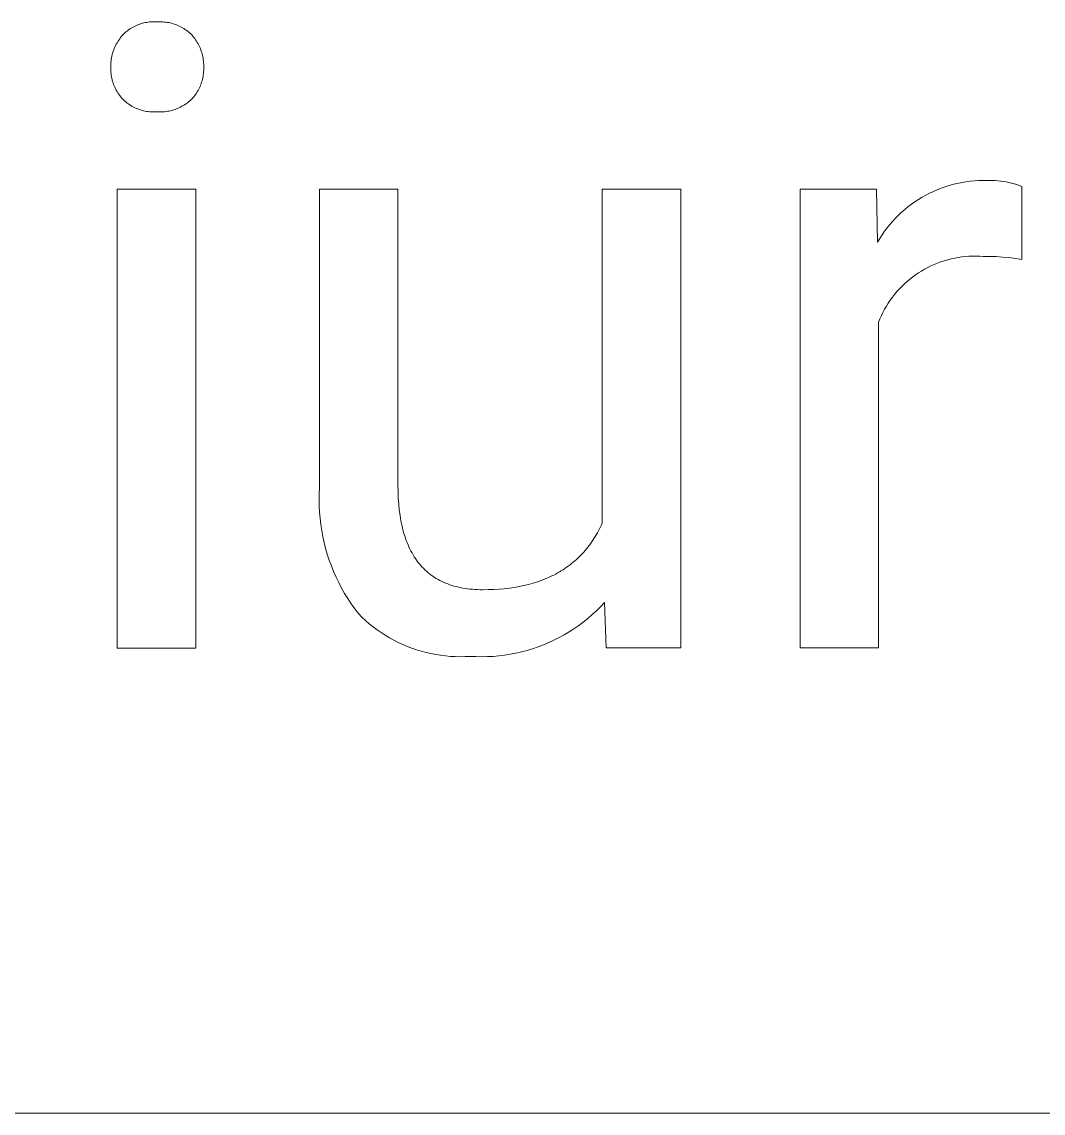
# Model space of a CAD drawing. Header units: millimetres. Extents: x 2840 to 6121, y 744 to 3036.
# Drawn here: x 5073.4 to 5124.8, y 927.5 to 982.4 of the extents above; entities that cross this region are included whole.
import ezdxf

# ---------------------------------------------------------------- set-up
doc = ezdxf.new("R2010")
doc.units = ezdxf.units.MM
doc.header["$MEASUREMENT"] = 0
doc.layers.add('Domyślny', color=7, linetype='Continuous', true_color=0x000000)

msp = doc.modelspace()

# ---------------------------------------------------------------- linework, layer by layer
at = {"layer": 'Domyślny', "color": 18, "lineweight": 15, "true_color": 0x000000}
for p, q in [((5079.891, 982.381), (5079.964, 982.383)), ((5079.964, 982.383), (5080.038, 982.384)), ((5080.038, 982.384), (5080.111, 982.381)), ((5080.111, 982.381), (5080.184, 982.376)), ((5080.184, 982.376), (5080.258, 982.381)), ((5080.258, 982.381), (5080.333, 982.383)), ((5080.333, 982.383), (5080.407, 982.383)), ((5080.407, 982.383), (5080.481, 982.38)), ((5078.563, 981.824), (5078.618, 981.872)), ((5078.618, 981.872), (5078.675, 981.919)), ((5078.675, 981.919), (5078.733, 981.964)), ((5078.733, 981.964), (5078.793, 982.006)), ((5078.793, 982.006), (5078.854, 982.047)), ((5078.854, 982.047), (5078.917, 982.085)), ((5078.917, 982.085), (5078.98, 982.122)), ((5078.98, 982.122), (5079.045, 982.156)), ((5079.045, 982.156), (5079.112, 982.188)), ((5079.112, 982.188), (5079.179, 982.217)), ((5079.179, 982.217), (5079.247, 982.244)), ((5079.247, 982.244), (5079.316, 982.269)), ((5079.316, 982.269), (5079.386, 982.292)), ((5079.386, 982.292), (5079.457, 982.312)), ((5079.457, 982.312), (5079.528, 982.329)), ((5079.528, 982.329), (5079.6, 982.345)), ((5079.6, 982.345), (5079.672, 982.357)), ((5079.672, 982.357), (5079.745, 982.368)), ((5079.745, 982.368), (5079.818, 982.375)), ((5079.818, 982.375), (5079.891, 982.381)), ((5080.481, 982.38), (5080.555, 982.374)), ((5080.555, 982.374), (5080.628, 982.366)), ((5080.628, 982.366), (5080.702, 982.356)), ((5080.702, 982.356), (5080.775, 982.343)), ((5080.775, 982.343), (5080.847, 982.328)), ((5080.847, 982.328), (5080.919, 982.31)), ((5080.919, 982.31), (5080.991, 982.29)), ((5080.991, 982.29), (5081.061, 982.268)), ((5081.061, 982.268), (5081.131, 982.243)), ((5081.131, 982.243), (5081.2, 982.216)), ((5081.2, 982.216), (5081.268, 982.186)), ((5081.268, 982.186), (5081.335, 982.154)), ((5081.335, 982.154), (5081.401, 982.12)), ((5081.401, 982.12), (5081.466, 982.084)), ((5081.466, 982.084), (5081.529, 982.046)), ((5081.529, 982.046), (5081.591, 982.005)), ((5081.591, 982.005), (5081.652, 981.963)), ((5081.652, 981.963), (5081.711, 981.918)), ((5081.711, 981.918), (5081.769, 981.872)), ((5081.769, 981.872), (5081.825, 981.823)), ((5078.135, 981.259), (5078.174, 981.329)), ((5078.174, 981.329), (5078.216, 981.399)), ((5078.216, 981.399), (5078.26, 981.466)), ((5078.26, 981.466), (5078.306, 981.532)), ((5078.306, 981.532), (5078.355, 981.597)), ((5078.355, 981.597), (5078.405, 981.66)), ((5078.405, 981.66), (5078.458, 981.721)), ((5078.458, 981.721), (5078.51, 981.773)), ((5078.51, 981.773), (5078.563, 981.824)), ((5081.825, 981.823), (5081.88, 981.773)), ((5081.88, 981.773), (5081.933, 981.721)), ((5081.933, 981.721), (5081.984, 981.663)), ((5081.984, 981.663), (5082.033, 981.603)), ((5082.033, 981.603), (5082.08, 981.542)), ((5082.08, 981.542), (5082.125, 981.479)), ((5082.125, 981.479), (5082.168, 981.415)), ((5082.168, 981.415), (5082.209, 981.349)), ((5082.209, 981.349), (5082.247, 981.282)), ((5077.93, 980.733), (5077.952, 980.811)), ((5077.952, 980.811), (5077.976, 980.888)), ((5077.976, 980.888), (5078.002, 980.964)), ((5078.002, 980.964), (5078.032, 981.04)), ((5078.032, 981.04), (5078.064, 981.114)), ((5078.064, 981.114), (5078.098, 981.187)), ((5078.098, 981.187), (5078.135, 981.259)), ((5082.247, 981.282), (5082.283, 981.213)), ((5082.283, 981.213), (5082.317, 981.144)), ((5082.317, 981.144), (5082.349, 981.073)), ((5082.349, 981.073), (5082.378, 981.002)), ((5082.378, 981.002), (5082.405, 980.929)), ((5082.405, 980.929), (5082.429, 980.856)), ((5082.429, 980.856), (5082.451, 980.782)), ((5082.451, 980.782), (5082.47, 980.707)), ((5077.857, 980.174), (5077.859, 980.254)), ((5077.859, 980.254), (5077.864, 980.335)), ((5077.864, 980.335), (5077.872, 980.415)), ((5077.872, 980.415), (5077.882, 980.496)), ((5077.882, 980.496), (5077.896, 980.575)), ((5077.896, 980.575), (5077.912, 980.654)), ((5077.912, 980.654), (5077.93, 980.733)), ((5082.47, 980.707), (5082.487, 980.631)), ((5082.487, 980.631), (5082.502, 980.555)), ((5082.502, 980.555), (5082.513, 980.479)), ((5082.513, 980.479), (5082.523, 980.402)), ((5082.523, 980.402), (5082.529, 980.325)), ((5082.529, 980.325), (5082.533, 980.248)), ((5082.533, 980.248), (5082.535, 980.17)), ((5077.857, 980.093), (5077.857, 980.174)), ((5077.857, 980.014), (5077.857, 980.093)), ((5077.859, 979.934), (5077.857, 980.014)), ((5077.864, 979.855), (5077.859, 979.934)), ((5077.872, 979.776), (5077.864, 979.855)), ((5077.882, 979.697), (5077.872, 979.776)), ((5077.896, 979.619), (5077.882, 979.697)), ((5082.502, 979.639), (5082.487, 979.564)), ((5082.513, 979.714), (5082.502, 979.639)), ((5082.523, 979.789), (5082.513, 979.714)), ((5082.529, 979.865), (5082.523, 979.789)), ((5082.533, 979.941), (5082.529, 979.865)), ((5082.535, 980.017), (5082.533, 979.941)), ((5082.535, 980.17), (5082.534, 980.093)), ((5082.534, 980.093), (5082.535, 980.017)), ((5077.912, 979.541), (5077.896, 979.619)), ((5077.931, 979.464), (5077.912, 979.541)), ((5077.952, 979.387), (5077.931, 979.464)), ((5077.976, 979.312), (5077.952, 979.387)), ((5078.003, 979.237), (5077.976, 979.312)), ((5078.032, 979.163), (5078.003, 979.237)), ((5078.064, 979.09), (5078.032, 979.163)), ((5078.098, 979.019), (5078.064, 979.09)), ((5082.349, 979.13), (5082.317, 979.061)), ((5082.378, 979.2), (5082.349, 979.13)), ((5082.405, 979.271), (5082.378, 979.2)), ((5082.429, 979.343), (5082.405, 979.271)), ((5082.451, 979.416), (5082.429, 979.343)), ((5082.47, 979.49), (5082.451, 979.416)), ((5082.487, 979.564), (5082.47, 979.49)), ((5078.135, 978.948), (5078.098, 979.019)), ((5078.174, 978.879), (5078.135, 978.948)), ((5078.216, 978.812), (5078.174, 978.879)), ((5078.26, 978.746), (5078.216, 978.812)), ((5078.306, 978.681), (5078.26, 978.746)), ((5078.355, 978.618), (5078.306, 978.681)), ((5078.405, 978.557), (5078.355, 978.618)), ((5078.458, 978.498), (5078.405, 978.557)), ((5081.984, 978.554), (5081.933, 978.498)), ((5082.033, 978.612), (5081.984, 978.554)), ((5082.08, 978.672), (5082.033, 978.612)), ((5082.125, 978.733), (5082.08, 978.672)), ((5082.168, 978.796), (5082.125, 978.733)), ((5082.208, 978.86), (5082.168, 978.796)), ((5082.247, 978.926), (5082.208, 978.86)), ((5082.283, 978.993), (5082.247, 978.926)), ((5082.317, 979.061), (5082.283, 978.993)), ((5078.513, 978.445), (5078.458, 978.498)), ((5078.569, 978.394), (5078.513, 978.445)), ((5078.627, 978.345), (5078.569, 978.394)), ((5078.687, 978.298), (5078.627, 978.345)), ((5078.748, 978.253), (5078.687, 978.298)), ((5078.811, 978.21), (5078.748, 978.253)), ((5078.875, 978.169), (5078.811, 978.21)), ((5078.941, 978.131), (5078.875, 978.169)), ((5079.008, 978.095), (5078.941, 978.131)), ((5079.076, 978.061), (5079.008, 978.095)), ((5079.145, 978.03), (5079.076, 978.061)), ((5079.215, 978.001), (5079.145, 978.03)), ((5079.287, 977.974), (5079.215, 978.001)), ((5081.163, 978.002), (5081.091, 977.975)), ((5081.234, 978.031), (5081.163, 978.002)), ((5081.305, 978.062), (5081.234, 978.031)), ((5081.374, 978.096), (5081.305, 978.062)), ((5081.441, 978.132), (5081.374, 978.096)), ((5081.508, 978.17), (5081.441, 978.132)), ((5081.573, 978.211), (5081.508, 978.17)), ((5081.637, 978.253), (5081.573, 978.211)), ((5081.699, 978.298), (5081.637, 978.253)), ((5081.76, 978.345), (5081.699, 978.298)), ((5081.819, 978.394), (5081.76, 978.345)), ((5081.877, 978.445), (5081.819, 978.394)), ((5081.933, 978.498), (5081.877, 978.445)), ((5079.359, 977.95), (5079.287, 977.974)), ((5079.432, 977.928), (5079.359, 977.95)), ((5079.505, 977.909), (5079.432, 977.928)), ((5079.579, 977.892), (5079.505, 977.909)), ((5079.654, 977.878), (5079.579, 977.892)), ((5079.729, 977.867), (5079.654, 977.878)), ((5079.805, 977.858), (5079.729, 977.867)), ((5079.881, 977.852), (5079.805, 977.858)), ((5079.956, 977.848), (5079.881, 977.852)), ((5080.033, 977.847), (5079.956, 977.848)), ((5080.109, 977.849), (5080.033, 977.847)), ((5080.184, 977.853), (5080.109, 977.849)), ((5080.261, 977.849), (5080.184, 977.853)), ((5080.338, 977.848), (5080.261, 977.849)), ((5080.415, 977.849), (5080.338, 977.848)), ((5080.491, 977.853), (5080.415, 977.849)), ((5080.568, 977.859), (5080.491, 977.853)), ((5080.644, 977.868), (5080.568, 977.859)), ((5080.72, 977.88), (5080.644, 977.868)), ((5080.795, 977.894), (5080.72, 977.88)), ((5080.87, 977.91), (5080.795, 977.894)), ((5080.945, 977.93), (5080.87, 977.91)), ((5081.018, 977.951), (5080.945, 977.93)), ((5081.091, 977.975), (5081.018, 977.951)), ((5119.841, 974.087), (5120.045, 974.151)), ((5120.045, 974.151), (5120.252, 974.207)), ((5120.252, 974.207), (5120.46, 974.256)), ((5120.46, 974.256), (5120.67, 974.298)), ((5120.67, 974.298), (5120.881, 974.333)), ((5120.881, 974.333), (5121.093, 974.36)), ((5121.093, 974.36), (5121.306, 974.38)), ((5121.306, 974.38), (5121.52, 974.393)), ((5121.52, 974.393), (5121.734, 974.398)), ((5121.734, 974.398), (5121.948, 974.395)), ((5121.948, 974.395), (5122.085, 974.4)), ((5122.085, 974.4), (5122.223, 974.4)), ((5122.223, 974.4), (5122.36, 974.396)), ((5122.36, 974.396), (5122.497, 974.387)), ((5122.497, 974.387), (5122.634, 974.373)), ((5122.634, 974.373), (5122.77, 974.355)), ((5122.77, 974.355), (5122.906, 974.332)), ((5122.906, 974.332), (5123.041, 974.305)), ((5123.041, 974.305), (5123.174, 974.273)), ((5123.174, 974.273), (5123.307, 974.236)), ((5123.307, 974.236), (5123.438, 974.195)), ((5123.438, 974.195), (5123.568, 974.15)), ((5123.568, 974.15), (5123.696, 974.1)), ((5078.185, 950.877), (5078.185, 973.963)), ((5078.185, 973.963), (5082.129, 973.963)), ((5082.129, 973.963), (5082.129, 950.877)), ((5088.364, 958.945), (5088.364, 973.968)), ((5088.364, 973.968), (5092.308, 973.968)), ((5092.308, 973.968), (5092.308, 959.054)), ((5102.589, 957.175), (5102.589, 973.968)), ((5102.589, 973.968), (5106.544, 973.968)), ((5106.544, 973.968), (5106.544, 950.881)), ((5112.541, 950.882), (5112.541, 973.969)), ((5112.541, 973.969), (5116.376, 973.969)), ((5116.376, 973.969), (5116.441, 971.303)), ((5118.673, 973.559), (5118.86, 973.664)), ((5118.86, 973.664), (5119.05, 973.762)), ((5119.05, 973.762), (5119.243, 973.854)), ((5119.243, 973.854), (5119.44, 973.938)), ((5119.44, 973.938), (5119.639, 974.016)), ((5119.639, 974.016), (5119.841, 974.087)), ((5123.696, 974.1), (5123.696, 970.429)), ((5117.801, 972.941), (5117.967, 973.077)), ((5117.967, 973.077), (5118.137, 973.207)), ((5118.137, 973.207), (5118.311, 973.33)), ((5118.311, 973.33), (5118.49, 973.448)), ((5118.49, 973.448), (5118.673, 973.559)), ((5117.189, 972.344), (5117.334, 972.501)), ((5117.334, 972.501), (5117.485, 972.653)), ((5117.485, 972.653), (5117.64, 972.8)), ((5117.64, 972.8), (5117.801, 972.941)), ((5116.788, 971.843), (5116.916, 972.015)), ((5116.916, 972.015), (5117.049, 972.182)), ((5117.049, 972.182), (5117.189, 972.344)), ((5116.441, 971.303), (5116.55, 971.487)), ((5116.55, 971.487), (5116.666, 971.667)), ((5116.666, 971.667), (5116.788, 971.843)), ((5119.622, 970.306), (5119.453, 970.244)), ((5119.793, 970.363), (5119.622, 970.306)), ((5119.966, 970.413), (5119.793, 970.363)), ((5120.141, 970.458), (5119.966, 970.413)), ((5120.317, 970.496), (5120.141, 970.458)), ((5120.494, 970.529), (5120.317, 970.496)), ((5120.672, 970.555), (5120.494, 970.529)), ((5120.851, 970.575), (5120.672, 970.555)), ((5121.031, 970.589), (5120.851, 970.575)), ((5121.211, 970.596), (5121.031, 970.589)), ((5121.391, 970.598), (5121.211, 970.596)), ((5121.571, 970.593), (5121.391, 970.598)), ((5121.751, 970.582), (5121.571, 970.593)), ((5122.077, 970.581), (5121.751, 970.582)), ((5122.402, 970.57), (5122.077, 970.581)), ((5122.727, 970.549), (5122.402, 970.57)), ((5123.051, 970.519), (5122.727, 970.549)), ((5123.374, 970.479), (5123.051, 970.519)), ((5123.696, 970.429), (5123.374, 970.479)), ((5118.646, 969.846), (5118.494, 969.751)), ((5118.802, 969.937), (5118.646, 969.846)), ((5118.961, 970.022), (5118.802, 969.937)), ((5119.122, 970.102), (5118.961, 970.022)), ((5119.287, 970.176), (5119.122, 970.102)), ((5119.453, 970.244), (5119.287, 970.176)), ((5117.919, 969.316), (5117.786, 969.195)), ((5118.057, 969.432), (5117.919, 969.316)), ((5118.199, 969.543), (5118.057, 969.432)), ((5118.345, 969.649), (5118.199, 969.543)), ((5118.494, 969.751), (5118.345, 969.649)), ((5117.295, 968.669), (5117.184, 968.527)), ((5117.411, 968.807), (5117.295, 968.669)), ((5117.531, 968.94), (5117.411, 968.807)), ((5117.656, 969.07), (5117.531, 968.94)), ((5117.786, 969.195), (5117.656, 969.07)), ((5116.977, 968.232), (5116.881, 968.079)), ((5117.078, 968.381), (5116.977, 968.232)), ((5117.184, 968.527), (5117.078, 968.381)), ((5116.627, 967.603), (5116.553, 967.438)), ((5116.706, 967.764), (5116.627, 967.603)), ((5116.791, 967.923), (5116.706, 967.764)), ((5116.881, 968.079), (5116.791, 967.923)), ((5116.553, 967.438), (5116.485, 967.271)), ((5116.485, 967.271), (5116.485, 950.882)), ((5088.348, 958.637), (5088.364, 958.945)), ((5092.308, 959.054), (5092.312, 958.731)), ((5088.342, 958.328), (5088.348, 958.637)), ((5088.347, 958.02), (5088.342, 958.328)), ((5092.312, 958.731), (5092.325, 958.419)), ((5092.325, 958.419), (5092.346, 958.117)), ((5088.362, 957.712), (5088.347, 958.02)), ((5088.388, 957.405), (5088.362, 957.712)), ((5092.346, 958.117), (5092.375, 957.825)), ((5092.375, 957.825), (5092.413, 957.543)), ((5088.423, 957.099), (5088.388, 957.405)), ((5092.413, 957.543), (5092.435, 957.406)), ((5092.435, 957.406), (5092.459, 957.272)), ((5092.459, 957.272), (5092.485, 957.14)), ((5092.485, 957.14), (5092.513, 957.01)), ((5102.542, 957.07), (5102.589, 957.175)), ((5088.469, 956.794), (5088.423, 957.099)), ((5088.525, 956.491), (5088.469, 956.794)), ((5092.513, 957.01), (5092.543, 956.884)), ((5092.543, 956.884), (5092.576, 956.759)), ((5092.576, 956.759), (5092.61, 956.638)), ((5092.61, 956.638), (5092.647, 956.519)), ((5102.227, 956.48), (5102.283, 956.574)), ((5102.283, 956.574), (5102.338, 956.67)), ((5102.338, 956.67), (5102.391, 956.768)), ((5102.391, 956.768), (5102.443, 956.867)), ((5102.443, 956.867), (5102.493, 956.968)), ((5102.493, 956.968), (5102.542, 957.07)), ((5088.591, 956.189), (5088.525, 956.491)), ((5088.667, 955.891), (5088.591, 956.189)), ((5092.647, 956.519), (5092.685, 956.402)), ((5092.685, 956.402), (5092.726, 956.288)), ((5092.726, 956.288), (5092.769, 956.177)), ((5092.769, 956.177), (5092.814, 956.068)), ((5092.814, 956.068), (5092.861, 955.962)), ((5101.859, 955.948), (5101.924, 956.032)), ((5101.924, 956.032), (5101.987, 956.119)), ((5101.987, 956.119), (5102.049, 956.206)), ((5102.049, 956.206), (5102.11, 956.296)), ((5102.11, 956.296), (5102.169, 956.387)), ((5102.169, 956.387), (5102.227, 956.48)), ((5088.753, 955.595), (5088.667, 955.891)), ((5088.849, 955.302), (5088.753, 955.595)), ((5092.861, 955.962), (5092.91, 955.858)), ((5092.91, 955.858), (5092.961, 955.757)), ((5092.961, 955.757), (5093.014, 955.658)), ((5093.014, 955.658), (5093.07, 955.562)), ((5093.07, 955.562), (5093.127, 955.469)), ((5101.362, 955.402), (5101.437, 955.475)), ((5101.437, 955.475), (5101.511, 955.55)), ((5101.511, 955.55), (5101.584, 955.626)), ((5101.584, 955.626), (5101.655, 955.704)), ((5101.655, 955.704), (5101.724, 955.784)), ((5101.724, 955.784), (5101.792, 955.865)), ((5101.792, 955.865), (5101.859, 955.948)), ((5088.955, 955.012), (5088.849, 955.302)), ((5089.07, 954.726), (5088.955, 955.012)), ((5093.127, 955.469), (5093.186, 955.378)), ((5093.186, 955.378), (5093.248, 955.29)), ((5093.248, 955.29), (5093.312, 955.204)), ((5093.312, 955.204), (5093.377, 955.121)), ((5093.377, 955.121), (5093.445, 955.04)), ((5093.445, 955.04), (5093.515, 954.962)), ((5093.515, 954.962), (5093.587, 954.886)), ((5100.705, 954.876), (5100.792, 954.936)), ((5100.792, 954.936), (5100.878, 954.997)), ((5100.878, 954.997), (5100.963, 955.061)), ((5100.963, 955.061), (5101.045, 955.126)), ((5101.045, 955.126), (5101.127, 955.192)), ((5101.127, 955.192), (5101.207, 955.26)), ((5101.207, 955.26), (5101.285, 955.33)), ((5101.285, 955.33), (5101.362, 955.402)), ((5089.194, 954.444), (5089.07, 954.726)), ((5089.328, 954.166), (5089.194, 954.444)), ((5093.587, 954.886), (5093.661, 954.813)), ((5093.661, 954.813), (5093.737, 954.743)), ((5093.737, 954.743), (5093.815, 954.675)), ((5093.815, 954.675), (5093.895, 954.61)), ((5093.895, 954.61), (5093.977, 954.547)), ((5093.977, 954.547), (5094.061, 954.487)), ((5094.061, 954.487), (5094.148, 954.429)), ((5094.148, 954.429), (5094.236, 954.374)), ((5099.75, 954.366), (5099.853, 954.41)), ((5099.853, 954.41), (5099.953, 954.455)), ((5099.953, 954.455), (5100.053, 954.502)), ((5100.053, 954.502), (5100.15, 954.55)), ((5100.15, 954.55), (5100.246, 954.6)), ((5100.246, 954.6), (5100.341, 954.652)), ((5100.341, 954.652), (5100.434, 954.706)), ((5100.434, 954.706), (5100.526, 954.761)), ((5100.526, 954.761), (5100.616, 954.817)), ((5100.616, 954.817), (5100.705, 954.876)), ((5089.472, 953.893), (5089.328, 954.166)), ((5089.624, 953.625), (5089.472, 953.893)), ((5094.236, 954.374), (5094.327, 954.322)), ((5094.327, 954.322), (5094.419, 954.272)), ((5094.419, 954.272), (5094.514, 954.224)), ((5094.514, 954.224), (5094.611, 954.179)), ((5094.611, 954.179), (5094.709, 954.137)), ((5094.709, 954.137), (5094.81, 954.098)), ((5094.81, 954.098), (5094.913, 954.06)), ((5094.913, 954.06), (5095.018, 954.026)), ((5095.018, 954.026), (5095.125, 953.994)), ((5095.125, 953.994), (5095.234, 953.964)), ((5095.234, 953.964), (5095.345, 953.937)), ((5095.345, 953.937), (5095.458, 953.913)), ((5095.458, 953.913), (5095.573, 953.891)), ((5095.573, 953.891), (5095.691, 953.872)), ((5095.691, 953.872), (5095.81, 953.856)), ((5095.81, 953.856), (5095.931, 953.841)), ((5095.931, 953.841), (5096.055, 953.83)), ((5096.055, 953.83), (5096.18, 953.821)), ((5097.124, 953.823), (5097.393, 953.839)), ((5097.393, 953.839), (5097.656, 953.862)), ((5097.656, 953.862), (5097.913, 953.892)), ((5097.913, 953.892), (5098.163, 953.928)), ((5098.163, 953.928), (5098.408, 953.971)), ((5098.408, 953.971), (5098.647, 954.02)), ((5098.647, 954.02), (5098.879, 954.076)), ((5098.879, 954.076), (5099.106, 954.139)), ((5099.106, 954.139), (5099.327, 954.208)), ((5099.327, 954.208), (5099.435, 954.245)), ((5099.435, 954.245), (5099.542, 954.284)), ((5099.542, 954.284), (5099.647, 954.324)), ((5099.647, 954.324), (5099.75, 954.366)), ((5089.785, 953.362), (5089.624, 953.625)), ((5089.955, 953.105), (5089.785, 953.362)), ((5096.18, 953.821), (5096.308, 953.815)), ((5096.308, 953.815), (5096.437, 953.811)), ((5096.437, 953.811), (5096.569, 953.809)), ((5096.569, 953.809), (5096.85, 953.813)), ((5096.85, 953.813), (5097.124, 953.823)), ((5090.133, 952.853), (5089.955, 953.105)), ((5090.319, 952.608), (5090.133, 952.853)), ((5102.293, 952.751), (5102.079, 952.555)), ((5102.499, 952.954), (5102.293, 952.751)), ((5102.698, 953.165), (5102.499, 952.954)), ((5102.786, 950.881), (5102.698, 953.165)), ((5090.495, 952.433), (5090.319, 952.608)), ((5090.677, 952.264), (5090.495, 952.433)), ((5090.865, 952.101), (5090.677, 952.264)), ((5101.633, 952.185), (5101.4, 952.012)), ((5101.859, 952.366), (5101.633, 952.185)), ((5102.079, 952.555), (5101.859, 952.366)), ((5091.058, 951.945), (5090.865, 952.101)), ((5091.257, 951.796), (5091.058, 951.945)), ((5091.461, 951.654), (5091.257, 951.796)), ((5091.669, 951.519), (5091.461, 951.654)), ((5100.918, 951.691), (5100.669, 951.543)), ((5101.162, 951.847), (5100.918, 951.691)), ((5101.4, 952.012), (5101.162, 951.847)), ((5091.882, 951.392), (5091.669, 951.519)), ((5092.099, 951.272), (5091.882, 951.392)), ((5092.321, 951.159), (5092.099, 951.272)), ((5092.546, 951.055), (5092.321, 951.159)), ((5099.893, 951.151), (5099.626, 951.039)), ((5100.156, 951.273), (5099.893, 951.151)), ((5100.415, 951.403), (5100.156, 951.273)), ((5100.669, 951.543), (5100.415, 951.403)), ((5082.129, 950.877), (5078.185, 950.877)), ((5092.775, 950.958), (5092.546, 951.055)), ((5093.006, 950.869), (5092.775, 950.958)), ((5093.241, 950.788), (5093.006, 950.869)), ((5093.479, 950.716), (5093.241, 950.788)), ((5093.718, 950.651), (5093.479, 950.716)), ((5093.96, 950.595), (5093.718, 950.651)), ((5094.204, 950.548), (5093.96, 950.595)), ((5094.449, 950.509), (5094.204, 950.548)), ((5097.956, 950.563), (5097.67, 950.518)), ((5098.241, 950.618), (5097.956, 950.563)), ((5098.523, 950.683), (5098.241, 950.618)), ((5098.803, 950.758), (5098.523, 950.683)), ((5099.081, 950.842), (5098.803, 950.758)), ((5099.355, 950.936), (5099.081, 950.842)), ((5099.626, 951.039), (5099.355, 950.936)), ((5106.544, 950.881), (5102.786, 950.881)), ((5116.485, 950.882), (5112.541, 950.882)), ((5094.696, 950.478), (5094.449, 950.509)), ((5094.943, 950.457), (5094.696, 950.478)), ((5095.191, 950.443), (5094.943, 950.457)), ((5095.439, 950.439), (5095.191, 950.443)), ((5095.687, 950.443), (5095.439, 950.439)), ((5095.935, 950.455), (5095.687, 950.443)), ((5096.225, 950.441), (5095.935, 950.455)), ((5096.515, 950.436), (5096.225, 950.441)), ((5096.804, 950.442), (5096.515, 950.436)), ((5097.094, 950.457), (5096.804, 950.442)), ((5097.382, 950.482), (5097.094, 950.457)), ((5097.67, 950.518), (5097.382, 950.482)), ((4880.999, 927.471), (6120.943, 927.471))]:
    msp.add_line(p, q, dxfattribs=at)

doc.saveas('drawing.dxf')
